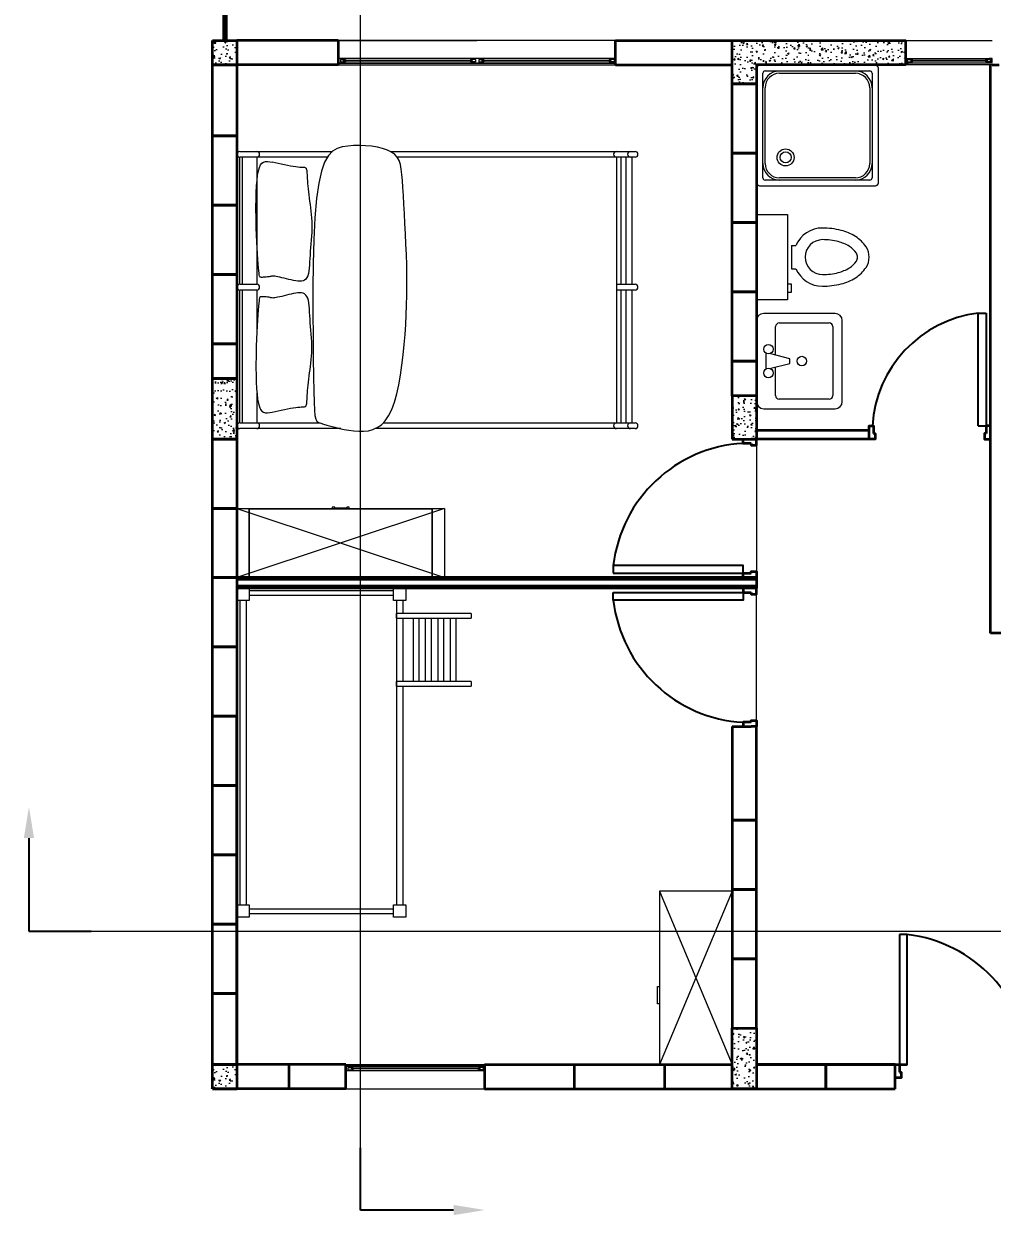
# Model space of a CAD drawing. Header units: inches. Extents: x -1721 to -596, y -6348 to -3031.
# Drawn here: x -669.65 to -664.06, y -3144.45 to -3137.57 of the extents above; entities that cross this region are included whole.
import ezdxf
from ezdxf import colors
from ezdxf.entities.mleader import LeaderData, LeaderLine
from ezdxf.math import Vec2, Vec3

# ---------------------------------------------------------------- set-up
doc = ezdxf.new("R2010")
doc.units = ezdxf.units.IN
doc.header["$MEASUREMENT"] = 0
for name, color, linetype, lineweight in [('A-DOOR-FULL', 4, 'Continuous', 25), ('A-FLOR-FTPT', 6, 'Continuous', 70), ('A-FLOR-PATT', 8, 'Continuous', 18), ('A-FURN', 8, 'Continuous', 18), ('A-GLAZ-FULL', 4, 'Continuous', 18), ('A-WALL-FULL', 7, 'Continuous', 35), ('linee di sezione', 3, 'Continuous', 13)]:
    doc.layers.add(name, color=color, linetype=linetype, lineweight=lineweight)
doc.styles.add('ARCH', font='txt')
doc.styles.get("Standard").update_dxf_attribs({"font": 'Arial.ttf'})
pattern_1 = [(50, (-644.14083, -3056.56859), (0.091092334, -0.00796954), [0.009525, -0.104775]), (355, (-644.14083, -3056.56859), (-0.01762141, 0.09552832), [0.00762, -0.08382]), (100.451, (-644.13324, -3056.56926), (0.07347125, 0.08755834), [0.008095, -0.089045]), (46.1842, (-644.14083, -3056.54319), (0.13553952, -0.02102116), [0.0142875, -0.1571625]), (96.6356, (-644.12954, -3056.54495), (0.11870212, 0.12371278), [0.0121425, -0.1335675]), (351.184, (-644.14083, -3056.5432), (0.1187023, 0.12371256), [0.01143, -0.12573]), (21, (-644.12813, -3056.54954), (0.07580744, -0.05113276), [0.009525, -0.104775]), (326, (-644.12813, -3056.54954), (0.03090101, 0.09209398), [0.00762, -0.08382]), (71.4514, (-644.12181, -3056.553805), (0.106708245, 0.04096143), [0.008095, -0.089045]), (37.5, (-644.14083, -3056.568594), (0.001544302, 0.04227752), [0, -0.082804, 0, -0.08509, 0, -0.0841375]), (7.5, (-644.14083, -3056.568594), (0.033409831, 0.050090287), [0, -0.048514, 0, -0.080899, 0, -0.0320675]), (327.5, (-644.16915, -3056.568594), (0.067795298, -0.002864372), [0, -0.03175, 0, -0.09906, 0, -0.131445]), (317.5, (-644.18185, -3056.568594), (0.07406459, 0.012713246), [0, -0.041275, 0, -0.065786, 0, -0.093345])]

# ---------------------------------------------------------------- blocks, each defined once
blk = doc.blocks.new('15PTOI09')
for p, q in [((0, 11), (8, 11)), ((0, -11), (0, 11)), ((8, 11), (8, -11)), ((9, 3), (10.126136, 3)), ((9, 3), (9, -3)), ((9, -3), (10.126136, -3)), ((9, -7), (8, -7)), ((8, -9), (9, -9)), ((9, -9), (9, -7)), ((8, -11), (0, -11))]:
    blk.add_line(p, q)
for points in [[(17, -7.5, 0.063415), (21.795427, -6.889337, 0.076468), (25.485281, -5.303301, 0.107136), (28.197945, -2.662065, 0.147373), (29, 0, 0.147373), (28.197945, 2.662065, 0.107136), (25.485281, 5.303301, 0.076468), (21.795427, 6.889337, 0.063415), (17, 7.5, 0.063415)], [(17, -4.5, 0.063415), (21.043563, -3.985082, 0.076468), (23.895285, -2.759306, 0.107136), (25.697274, -1.004766, 0.147373), (26, 0, 0.147373), (25.697274, 1.004766, 0.107136), (23.895285, 2.759306, 0.076468), (21.043563, 3.985082, 0.063415), (17, 4.5, 0.063415)]]:
    blk.add_lwpolyline(points, format="xyb")
for radius, start, end in [(7.5, 90, 156.421822), (4.5, 90, 270), (7.5, 203.578178, 270)]:
    blk.add_arc((17, 0), radius, start, end)
at = {"style": 'ARCH'}
for tag, p, flags in [('ITEM', (0, -21), 3), ('ROOM_NUMBER', (0, -30), 1)]:
    blk.add_attdef(tag, p, '', height=6, dxfattribs=dict(at, flags=flags))
blk = doc.blocks.new('15PLAV06')
for p, q in [((0, 8.5), (0, -8.5)), ((16.5, 10), (1.5, 10)), ((4.75, 8), (15.25, 8)), ((18, -8.5), (18, 8.5)), ((4, 1.25), (4, 7.25)), ((16, 7.25), (16, -7.25)), ((2, -1.5), (2, 1.5)), ((7, 0.5), (3, 1.5)), ((7, -0.5), (7, 0.5)), ((3, -1.5), (7, -0.5)), ((4, -7.25), (4, -1.25)), ((1.5, -10), (16.5, -10)), ((15.25, -8), (4.75, -8))]:
    blk.add_line(p, q)
for centre in [(2.5, 2.5), (9.5, 0), (2.5, -2.5)]:
    blk.add_circle(centre, 1)
for centre, radius, start, end in [((1.5, 8.5), 1.5, 90, 180), ((4.75, 7.25), 0.75, 90, 180), ((15.25, 7.25), 0.75, 0, 90), ((16.5, 8.5), 1.5, 0, 90), ((4.75, -7.25), 0.75, 180, 270), ((15.25, -7.25), 0.75, 270, 0), ((1.5, -8.5), 1.5, 180, 270), ((16.5, -8.5), 1.5, 270, 0)]:
    blk.add_arc(centre, radius, start, end)
at = {"style": 'ARCH'}
for tag, p, flags in [('ITEM', (0, -20), 3), ('ROOM_NUMBER', (0, -29), 1)]:
    blk.add_attdef(tag, p, '', height=6, dxfattribs=dict(at, flags=flags))
blk = doc.blocks.new('A$C5FE72602')
for p, q in [((-114.15, 193.57), (-37.47, 193.57)), ((-34.15, 193.57), (39.21, 193.57)), ((-114.15, 191.88), (-37.47, 191.88)), ((-34.15, 191.88), (39.21, 191.88)), ((-96.94, 183.64), (-114.15, 183.62)), ((-37.46, 183.69), (-61.61, 183.67)), ((39.21, 183.76), (-34.15, 183.69)), ((-114.15, 106.34), (-114.15, -23.86)), ((39.21, -23.86), (-114.15, -23.86)), ((-114.15, -26.61), (-37.47, -26.61)), ((-34.15, -26.61), (39.21, -26.61)), ((-114.15, -29.58), (-37.59, -29.58)), ((-114.15, -32.97), (-37.47, -32.97)), ((-34.27, -29.58), (39.09, -29.58)), ((-34.15, -32.97), (39.21, -32.97))]:
    blk.add_line(p, q)
for points in [[(-117.47, 135.27), (-117.47, 193.57)], [(-114.15, 193.57), (-114.15, 147.22)], [(-37.47, 183.76), (-37.47, 193.57)], [(-34.15, 193.57), (-34.15, 183.76)], [(39.21, 142.92), (39.21, 193.57)], [(42.53, 193.57), (42.53, 140.1)], [(-82.44, 184.21), (-86.56, 184.16), (-90.51, 184.05), (-94.2, 183.86), (-97.57, 183.59), (-100.52, 183.22), (-102.99, 182.76), (-104.92, 182.2), (-106.35, 181.52), (-107.33, 180.73), (-107.95, 179.81), (-108.25, 178.76), (-108.3, 177.58), (-108.17, 176.25), (-107.91, 174.77)], [(-107.91, 174.77), (-107.59, 173.15), (-107.23, 171.41), (-106.84, 169.61), (-106.45, 167.78), (-106.08, 165.99), (-105.73, 164.26), (-105.44, 162.65), (-105.21, 161.2), (-105.06, 159.95), (-104.98, 158.89), (-104.94, 158.01), (-104.92, 157.27), (-104.89, 156.68), (-104.84, 156.2), (-104.75, 155.82), (-104.59, 155.52), (-104.35, 155.29), (-104, 155.12), (-103.56, 154.99), (-103, 154.89), (-102.33, 154.82), (-101.53, 154.76), (-100.6, 154.71), (-99.53, 154.65), (-98.32, 154.57), (-96.98, 154.48), (-95.52, 154.36), (-93.97, 154.23), (-92.33, 154.08), (-90.62, 153.9), (-88.86, 153.71), (-87.06, 153.49), (-85.23, 153.24), (-83.38, 152.99), (-81.5, 152.74), (-79.58, 152.5), (-77.63, 152.28), (-75.64, 152.11), (-73.61, 151.98), (-71.54, 151.92), (-69.42, 151.93), (-67.26, 152), (-65.08, 152.13), (-62.89, 152.28), (-60.7, 152.46), (-58.52, 152.64), (-56.36, 152.82), (-54.25, 152.97), (-52.18, 153.1), (-50.19, 153.21), (-48.29, 153.33), (-46.52, 153.47), (-44.89, 153.67), (-43.44, 153.94), (-42.18, 154.3), (-41.14, 154.77), (-40.33, 155.37), (-39.74, 156.09), (-39.35, 156.94), (-39.13, 157.88), (-39.06, 158.93), (-39.11, 160.06), (-39.26, 161.27), (-39.49, 162.55), (-39.77, 163.89), (-40.09, 165.26), (-40.43, 166.64), (-40.77, 167.98), (-41.1, 169.27), (-41.4, 170.48), (-41.66, 171.56), (-41.86, 172.51), (-41.99, 173.29), (-42.05, 173.93), (-42.06, 174.45), (-42.02, 174.9), (-41.95, 175.3), (-41.87, 175.69), (-41.77, 176.08), (-41.67, 176.53), (-41.58, 177.04), (-41.5, 177.61), (-41.44, 178.22), (-41.39, 178.84), (-41.35, 179.45), (-41.32, 180.03), (-41.3, 180.57), (-41.29, 181.03), (-41.31, 181.4), (-41.4, 181.7), (-41.62, 181.93), (-42.03, 182.12), (-42.69, 182.27), (-43.66, 182.41), (-45, 182.55), (-46.78, 182.7), (-49.03, 182.88), (-51.71, 183.07), (-54.78, 183.28), (-58.18, 183.48), (-61.85, 183.68), (-65.74, 183.86), (-69.81, 184.01), (-73.99, 184.13), (-82.44, 184.21)], [(36.48, 174.77), (36.16, 173.15), (35.8, 171.41), (35.41, 169.61), (35.02, 167.78), (34.65, 165.99), (34.3, 164.26), (34.01, 162.65), (33.78, 161.2), (33.63, 159.95), (33.55, 158.89), (33.51, 158.01), (33.48, 157.27), (33.46, 156.68), (33.41, 156.2), (33.32, 155.82), (33.16, 155.52), (32.91, 155.29), (32.57, 155.12), (32.12, 154.99), (31.57, 154.89), (30.89, 154.82), (30.09, 154.76), (29.16, 154.71), (28.1, 154.65), (26.89, 154.57), (25.54, 154.48), (24.09, 154.36), (22.53, 154.23), (20.89, 154.08), (19.19, 153.9), (17.42, 153.71), (15.62, 153.49), (13.8, 153.24), (11.95, 152.99), (10.06, 152.74), (8.15, 152.5), (6.2, 152.28), (4.21, 152.11), (2.18, 151.98), (0.11, 151.92), (-2.01, 151.93), (-4.17, 152), (-6.35, 152.13), (-8.54, 152.28), (-10.74, 152.46), (-12.92, 152.64), (-15.07, 152.82), (-17.19, 152.97), (-19.25, 153.1), (-21.25, 153.21), (-23.14, 153.33), (-24.91, 153.47), (-26.54, 153.67), (-27.99, 153.94), (-29.25, 154.3), (-30.3, 154.77), (-31.1, 155.37), (-31.69, 156.09), (-32.08, 156.94), (-32.3, 157.88), (-32.38, 158.93), (-32.32, 160.06), (-32.17, 161.27), (-31.94, 162.55), (-31.66, 163.89), (-31.34, 165.26), (-31.01, 166.64), (-30.66, 167.98), (-30.33, 169.27), (-30.03, 170.48), (-29.77, 171.56), (-29.57, 172.51), (-29.44, 173.29), (-29.38, 173.93), (-29.37, 174.45), (-29.41, 174.9), (-29.48, 175.3), (-29.57, 175.69), (-29.67, 176.08), (-29.76, 176.53), (-29.85, 177.04), (-29.93, 177.61), (-29.99, 178.22), (-30.05, 178.84), (-30.09, 179.45), (-30.12, 180.03), (-30.13, 180.57), (-30.14, 181.03), (-30.12, 181.4), (-30.04, 181.7), (-29.82, 181.93), (-29.41, 182.12), (-28.75, 182.27), (-27.77, 182.41), (-26.43, 182.55), (-24.65, 182.7), (-22.41, 182.88), (-19.72, 183.07), (-16.65, 183.28), (-13.26, 183.48), (-9.58, 183.68), (-5.69, 183.86), (-1.62, 184.01), (2.55, 184.13), (11, 184.21)], [(10.82, 184.21), (14.95, 184.16), (18.89, 184.05), (22.59, 183.86), (25.95, 183.59), (28.91, 183.22), (31.38, 182.76), (33.31, 182.2), (34.73, 181.52), (35.72, 180.73), (36.33, 179.81), (36.64, 178.76), (36.69, 177.58), (36.56, 176.25), (36.3, 174.77)], [(-117.47, -34.66), (-117.47, 115.5)], [(-114.15, 110.72), (-114.15, -34.66)], [(42.53, 106.69), (42.53, -34.66)], [(39.21, -34.66), (39.21, 102.7)], [(-37.47, -34.66), (-37.47, -23.86)], [(-34.15, -23.86), (-34.15, -34.66)]]:
    blk.add_lwpolyline(points)
blk.add_lwpolyline([(-118.72, 127.66), (-118.94, 124.83), (-118.94, 122.04), (-118.65, 119.31), (-117.98, 116.67), (-116.87, 114.16), (-115.24, 111.79), (-113, 109.59), (-110.09, 107.6), (-106.46, 105.84), (-102.18, 104.29), (-97.36, 102.94), (-92.11, 101.77), (-86.54, 100.77), (-80.76, 99.92), (-74.87, 99.2), (-68.98, 98.61), (-63.17, 98.12), (-57.44, 97.72), (-51.76, 97.43), (-46.1, 97.22), (-40.42, 97.1), (-34.7, 97.06), (-28.91, 97.09), (-23.02, 97.2), (-17.01, 97.37), (-10.95, 97.6), (-4.93, 97.87), (0.96, 98.17), (6.66, 98.48), (12.06, 98.8), (17.09, 99.1), (21.66, 99.38), (25.7, 99.63), (29.24, 99.91), (32.32, 100.29), (34.98, 100.83), (37.25, 101.6), (39.18, 102.67), (40.81, 104.11), (42.18, 105.97), (43.32, 108.31), (44.25, 111.06), (44.97, 114.13), (45.49, 117.43), (45.81, 120.88), (45.93, 124.39), (45.87, 127.86), (45.63, 131.21), (45.16, 134.36), (44.27, 137.28), (42.68, 139.97), (40.14, 142.39), (36.39, 144.55), (31.17, 146.41), (24.23, 147.97), (15.3, 149.21), (4.27, 150.12), (-8.42, 150.74), (-22.21, 151.12), (-36.51, 151.29), (-50.75, 151.32), (-64.36, 151.25), (-76.76, 151.11), (-87.38, 150.96), (-95.78, 150.83), (-102.13, 150.69), (-106.74, 150.48), (-109.9, 150.16), (-111.94, 149.68), (-113.15, 148.98), (-113.84, 148.02), (-114.32, 146.76), (-114.85, 145.14), (-115.44, 143.22), (-116.06, 141.03), (-116.7, 138.61), (-117.31, 136.02), (-117.87, 133.3), (-118.35, 130.5)], close=True)
for centre, start, end in [((-115.81, 193.57), 0, 180), ((-35.81, 193.57), 0, 180), ((40.87, 193.57), 0, 180), ((-115.81, 183.76), 180, 0), ((-35.81, 183.76), 180, 0), ((40.87, 183.76), 180, 0), ((-115.81, -23.86), 0, 180), ((40.87, -23.86), 0, 180), ((-115.81, -31.94), 0, 180), ((40.87, -31.94), 0, 180), ((-115.81, -34.66), 180, 0), ((-35.81, -34.66), 180, 0), ((40.87, -34.66), 180, 0)]:
    blk.add_arc(centre, 1.66, start, end)

msp = doc.modelspace()

# ---------------------------------------------------------------- hatches: boundary and pattern name
at = {"layer": 'A-FLOR-PATT'}
h = msp.add_hatch(dxfattribs=at)
h.set_pattern_fill('AR-CONC', color=256, scale=0.0005, style=0)
h.set_pattern_definition([(50, (-635.95083, -3050.66859), (0.091092334, -0.00796954), [0.009525, -0.104775]), (355, (-635.95083, -3050.66859), (-0.01762141, 0.09552832), [0.00762, -0.08382]), (100.451, (-635.94324, -3050.66926), (0.07347125, 0.08755834), [0.008095, -0.089045]), (46.1842, (-635.95083, -3050.64319), (0.13553952, -0.02102116), [0.0142875, -0.1571625]), (96.6356, (-635.93954, -3050.64495), (0.11870212, 0.12371278), [0.0121425, -0.1335675]), (351.184, (-635.95083, -3050.6432), (0.1187023, 0.12371256), [0.01143, -0.12573]), (21, (-635.93813, -3050.64954), (0.07580744, -0.05113276), [0.009525, -0.104775]), (326, (-635.93813, -3050.64954), (0.03090101, 0.09209398), [0.00762, -0.08382]), (71.4514, (-635.93181, -3050.653805), (0.106708245, 0.04096143), [0.008095, -0.089045]), (37.5, (-635.95083, -3050.668594), (0.001544302, 0.04227752), [0, -0.082804, 0, -0.08509, 0, -0.0841375]), (7.5, (-635.95083, -3050.668594), (0.033409831, 0.050090287), [0, -0.048514, 0, -0.080899, 0, -0.0320675]), (327.5, (-635.97915, -3050.668594), (0.067795298, -0.002864372), [0, -0.03175, 0, -0.09906, 0, -0.131445]), (317.5, (-635.99185, -3050.668594), (0.07406459, 0.012713246), [0, -0.041275, 0, -0.065786, 0, -0.093345])])
h.paths.add_polyline_path([(-668.5554, -3137.6695), (-668.5554, -3137.8095), (-668.4154, -3137.8095), (-668.4154, -3137.6695)])
h = msp.add_hatch(dxfattribs=at)
h.set_pattern_fill('AR-CONC', color=256, scale=0.0005, style=0)
h.set_pattern_definition(pattern_1)
h.paths.add_polyline_path([(-664.5554, -3137.8095), (-664.5554, -3137.6695), (-665.5554, -3137.6695), (-665.5554, -3137.8095), (-665.5554, -3137.9195), (-665.4154, -3137.9195), (-665.4154, -3137.8095)])
for points in [[(-667.8136, -3137.7732), (-667.8136, -3137.7757), (-667.8278, -3137.7757), (-667.8278, -3137.797), (-667.8136, -3137.797), (-667.8136, -3137.7995), (-667.8303, -3137.7995), (-667.8303, -3137.7732)], [(-666.2469, -3137.7732), (-666.2469, -3137.7757), (-666.2328, -3137.7757), (-666.2328, -3137.797), (-666.2469, -3137.797), (-666.2469, -3137.7995), (-666.2303, -3137.7995), (-666.2303, -3137.7732)], [(-664.5529, -3137.797), (-664.5387, -3137.797), (-664.5387, -3137.7995), (-664.5554, -3137.7995), (-664.5554, -3137.7732), (-664.5529, -3137.7732)], [(-664.0579, -3137.797), (-664.0721, -3137.797), (-664.0721, -3137.7995), (-664.0554, -3137.7995), (-664.0554, -3137.7732), (-664.0579, -3137.7732)], [(-667.7687, -3143.6157), (-667.7687, -3143.6132), (-667.7829, -3143.6132), (-667.7829, -3143.592), (-667.7687, -3143.592), (-667.7687, -3143.5895), (-667.7854, -3143.5895), (-667.7854, -3143.6157)], [(-667.0021, -3143.6157), (-667.0021, -3143.6132), (-666.9879, -3143.6132), (-666.9879, -3143.592), (-667.0021, -3143.592), (-667.0021, -3143.5895), (-666.9854, -3143.5895), (-666.9854, -3143.6157)]]:
    msp.add_hatch(color=256, dxfattribs=at).paths.add_polyline_path(points)
h = msp.add_hatch(dxfattribs=at)
h.set_pattern_fill('AR-CONC', color=256, scale=0.0005, style=0)
h.set_pattern_definition([(50, (-635.15083, -3056.56859), (0.091092334, -0.00796954), [0.009525, -0.104775]), (355, (-635.15083, -3056.56859), (-0.01762141, 0.09552832), [0.00762, -0.08382]), (100.451, (-635.14324, -3056.56926), (0.07347125, 0.08755834), [0.008095, -0.089045]), (46.1842, (-635.15083, -3056.54319), (0.13553952, -0.02102116), [0.0142875, -0.1571625]), (96.6356, (-635.13954, -3056.54495), (0.11870212, 0.12371278), [0.0121425, -0.1335675]), (351.184, (-635.15083, -3056.5432), (0.1187023, 0.12371256), [0.01143, -0.12573]), (21, (-635.13813, -3056.54954), (0.07580744, -0.05113276), [0.009525, -0.104775]), (326, (-635.13813, -3056.54954), (0.03090101, 0.09209398), [0.00762, -0.08382]), (71.4514, (-635.13181, -3056.553805), (0.106708245, 0.04096143), [0.008095, -0.089045]), (37.5, (-635.15083, -3056.568594), (0.001544302, 0.04227752), [0, -0.082804, 0, -0.08509, 0, -0.0841375]), (7.5, (-635.15083, -3056.568594), (0.033409831, 0.050090287), [0, -0.048514, 0, -0.080899, 0, -0.0320675]), (327.5, (-635.17915, -3056.568594), (0.067795298, -0.002864372), [0, -0.03175, 0, -0.09906, 0, -0.131445]), (317.5, (-635.19185, -3056.568594), (0.07406459, 0.012713246), [0, -0.041275, 0, -0.065786, 0, -0.093345])])
h.paths.add_polyline_path([(-668.4154, -3139.6195), (-668.5554, -3139.6195), (-668.5554, -3139.9695), (-668.4154, -3139.9695)])
h = msp.add_hatch(dxfattribs=at)
h.set_pattern_fill('AR-CONC', color=256, scale=0.0005, style=0)
h.set_pattern_definition([(130, (-692.81999, -3056.56859), (-0.091092334, -0.00796954), [0.009525, -0.104775]), (185, (-692.81999, -3056.56859), (0.01762141, 0.09552832), [0.00762, -0.08382]), (79.549, (-692.82758, -3056.56926), (-0.07347125, 0.08755834), [0.008095, -0.089045]), (133.8158, (-692.81999, -3056.54319), (-0.13553952, -0.02102116), [0.0142875, -0.1571625]), (83.3644, (-692.83128, -3056.54495), (-0.11870212, 0.12371278), [0.0121425, -0.1335675]), (188.816, (-692.81999, -3056.5432), (-0.1187023, 0.12371256), [0.01143, -0.12573]), (159, (-692.83269, -3056.54954), (-0.07580744, -0.05113276), [0.009525, -0.104775]), (214, (-692.83269, -3056.54954), (-0.03090101, 0.09209398), [0.00762, -0.08382]), (108.5486, (-692.83901, -3056.553805), (-0.106708245, 0.04096143), [0.008095, -0.089045]), (142.5, (-692.81999, -3056.568594), (-0.001544302, 0.04227752), [0, -0.082804, 0, -0.08509, 0, -0.0841375]), (172.5, (-692.81999, -3056.568594), (-0.033409831, 0.050090287), [0, -0.048514, 0, -0.080899, 0, -0.0320675]), (212.5, (-692.79167, -3056.568594), (-0.067795298, -0.002864372), [0, -0.03175, 0, -0.09906, 0, -0.131445]), (222.5, (-692.77897, -3056.568594), (-0.07406459, 0.012713246), [0, -0.041275, 0, -0.065786, 0, -0.093345])])
h.paths.add_polyline_path([(-665.4154, -3139.9695), (-665.5554, -3139.9695), (-665.5554, -3139.7195), (-665.4154, -3139.7195)])
h = msp.add_hatch(dxfattribs=at)
h.set_pattern_fill('AR-CONC', color=256, scale=0.0005, style=0)
h.set_pattern_definition(pattern_1)
h.paths.add_polyline_path([(-665.4154, -3143.3695), (-665.5554, -3143.3695), (-665.5554, -3143.7195), (-665.4154, -3143.7195)])
h = msp.add_hatch(dxfattribs=at)
h.set_pattern_fill('AR-CONC', color=256, scale=0.0005, style=0)
h.set_pattern_definition([(50, (-635.95083, -3056.56859), (0.091092334, -0.00796954), [0.009525, -0.104775]), (355, (-635.95083, -3056.56859), (-0.01762141, 0.09552832), [0.00762, -0.08382]), (100.451, (-635.94324, -3056.56926), (0.07347125, 0.08755834), [0.008095, -0.089045]), (46.1842, (-635.95083, -3056.54319), (0.13553952, -0.02102116), [0.0142875, -0.1571625]), (96.6356, (-635.93954, -3056.54495), (0.11870212, 0.12371278), [0.0121425, -0.1335675]), (351.184, (-635.95083, -3056.5432), (0.1187023, 0.12371256), [0.01143, -0.12573]), (21, (-635.93813, -3056.54954), (0.07580744, -0.05113276), [0.009525, -0.104775]), (326, (-635.93813, -3056.54954), (0.03090101, 0.09209398), [0.00762, -0.08382]), (71.4514, (-635.93181, -3056.553805), (0.106708245, 0.04096143), [0.008095, -0.089045]), (37.5, (-635.95083, -3056.568594), (0.001544302, 0.04227752), [0, -0.082804, 0, -0.08509, 0, -0.0841375]), (7.5, (-635.95083, -3056.568594), (0.033409831, 0.050090287), [0, -0.048514, 0, -0.080899, 0, -0.0320675]), (327.5, (-635.97915, -3056.568594), (0.067795298, -0.002864372), [0, -0.03175, 0, -0.09906, 0, -0.131445]), (317.5, (-635.99185, -3056.568594), (0.07406459, 0.012713246), [0, -0.041275, 0, -0.065786, 0, -0.093345])])
h.paths.add_polyline_path([(-668.5554, -3143.5795), (-668.5554, -3143.7195), (-668.4154, -3143.7195), (-668.4154, -3143.5795)])

# ---------------------------------------------------------------- linework, layer by layer
at = {"layer": 'A-DOOR-FULL'}
for p, q in [((-664.1354, -3139.8925), (-664.1354, -3139.2425)), ((-664.1354, -3139.2425), (-664.0904, -3139.2425)), ((-664.0904, -3139.2425), (-664.0904, -3139.8925)), ((-664.1354, -3139.8925), (-664.0904, -3139.8925))]:
    msp.add_line(p, q, dxfattribs=at)
for points in [[(-666.2425, -3140.7445), (-665.4925, -3140.7445), (-665.4925, -3140.6995), (-666.2425, -3140.6995)], [(-666.2425, -3140.8545), (-665.4925, -3140.8545), (-665.4925, -3140.8995), (-666.2425, -3140.8995)], [(-664.5904, -3142.8295), (-664.5904, -3143.5795), (-664.5454, -3143.5795), (-664.5454, -3142.8295)]]:
    msp.add_lwpolyline(points, close=True, dxfattribs=at)
for centre, radius, start, end in [((-664.0514, -3139.9337), 0.6963, 96.93278, 176.61016), ((-665.4494, -3140.7918), 0.7984, 93.09333, 173.36373), ((-665.4494, -3140.8072), 0.7984, 186.63627, 266.90667), ((-664.6377, -3143.6226), 0.7984, 3.09333, 83.36373)]:
    msp.add_arc(centre, radius, start, end, dxfattribs=at)
at = {"layer": 'A-FLOR-FTPT'}
msp.add_line((-668.4854, -3134.7195), (-668.4854, -3137.6695), dxfattribs=at)
at = {"layer": 'A-FURN'}
for p, q in [((-667.8303, -3137.6695), (-667.0303, -3137.6695)), ((-667.8303, -3137.8095), (-667.0303, -3137.8095)), ((-667.0303, -3137.8095), (-666.2303, -3137.8095)), ((-664.0554, -3137.8095), (-664.5554, -3137.8095)), ((-665.379, -3138.462), (-665.379, -3137.8582)), ((-665.3659, -3137.8451), (-664.7621, -3137.8451)), ((-665.2827, -3137.8582), (-664.8452, -3137.8582)), ((-664.749, -3137.8582), (-664.749, -3138.462)), ((-665.3659, -3138.3789), (-665.3659, -3137.9414)), ((-664.7621, -3137.9414), (-664.7621, -3138.3789)), ((-664.7621, -3138.4751), (-665.3659, -3138.4751)), ((-664.8452, -3138.462), (-665.2827, -3138.462)), ((-664.0904, -3139.8925), (-664.1354, -3139.8925)), ((-667.8508, -3140.3657), (-667.8414, -3140.3657)), ((-667.7867, -3140.3657), (-667.781, -3140.3657)), ((-668.3988, -3140.9011), (-668.3988, -3142.6579)), ((-668.3625, -3140.9011), (-668.3625, -3142.6579)), ((-667.5106, -3140.8463), (-668.3439, -3140.8463)), ((-667.5106, -3140.873), (-668.3439, -3140.873)), ((-667.494, -3140.9011), (-667.494, -3142.6579)), ((-667.4578, -3140.9011), (-667.4578, -3140.9757)), ((-667.494, -3141.0034), (-667.494, -3140.9757)), ((-667.0626, -3140.9757), (-667.494, -3140.9757)), ((-667.494, -3141.0034), (-667.0626, -3141.0034)), ((-667.4578, -3141.0034), (-667.4578, -3141.3688)), ((-667.3974, -3141.0034), (-667.3974, -3141.3688)), ((-667.3646, -3141.0034), (-667.3646, -3141.3688)), ((-667.3274, -3141.0034), (-667.3274, -3141.3688)), ((-667.2946, -3141.0034), (-667.2946, -3141.3688)), ((-667.2555, -3141.0034), (-667.2555, -3141.3688)), ((-667.2227, -3141.0034), (-667.2227, -3141.3688)), ((-667.1836, -3141.0034), (-667.1836, -3141.3688)), ((-667.1508, -3141.0034), (-667.1508, -3141.3688)), ((-667.0626, -3140.9757), (-667.0626, -3141.0034)), ((-667.494, -3141.3965), (-667.494, -3141.3688)), ((-667.0626, -3141.3688), (-667.494, -3141.3688)), ((-667.0626, -3141.3688), (-667.0626, -3141.3965)), ((-667.494, -3141.3965), (-667.0626, -3141.3965)), ((-667.4578, -3141.3965), (-667.4578, -3142.6579)), ((-667.5106, -3142.6834), (-668.3439, -3142.6834)), ((-667.5106, -3142.7101), (-668.3439, -3142.7101)), ((-667.7854, -3143.5795), (-666.9854, -3143.5795)), ((-667.7854, -3143.7195), (-666.9854, -3143.7195))]:
    msp.add_line(p, q, dxfattribs=at)
at = {"layer": 'A-FURN', "ltscale": 1.5}
for p, q in [((-664.5554, -3137.6695), (-664.0554, -3137.6695)), ((-665.4154, -3139.9695), (-665.4154, -3140.7695)), ((-665.4154, -3141.6295), (-665.4154, -3140.8295))]:
    msp.add_line(p, q, dxfattribs=at)
at = {"layer": 'A-FURN', "ltscale": 0.8}
for p, q in [((-667.8303, -3137.8095), (-666.2303, -3137.8095)), ((-668.5654, -3143.7195), (-668.5655, -3143.7195)), ((-667.7854, -3143.7195), (-666.9854, -3143.7195))]:
    msp.add_line(p, q, dxfattribs=at)
at = {"layer": 'A-FURN', "lineweight": 13}
for p, q in [((-668.4154, -3140.3695), (-667.2164, -3140.7695)), ((-667.2164, -3140.3695), (-668.4154, -3140.7695)), ((-665.9751, -3142.5795), (-665.5554, -3143.5795)), ((-665.5554, -3142.5795), (-665.9751, -3143.5795))]:
    msp.add_line(p, q, dxfattribs=at)
at = {"layer": 'A-FURN', "ltscale": 0.8}
for points in [[(-668.5554, -3137.6695), (-668.4854, -3137.6695)], [(-666.2303, -3137.6695), (-667.8303, -3137.6695)]]:
    msp.add_lwpolyline(points, dxfattribs=at)
at = {"layer": 'A-FURN'}
msp.add_lwpolyline([(-665.414, -3137.8276, -0.414214), (-665.3965, -3137.8101), (-664.7315, -3137.8101, -0.414214), (-664.714, -3137.8276), (-664.714, -3138.4926, -0.414214), (-664.7315, -3138.5101), (-665.3965, -3138.5101, -0.414214), (-665.414, -3138.4926)], format="xyb", close=True, dxfattribs=at)
msp.add_lwpolyline([(-665.414, -3137.8276, -0.414214), (-665.3965, -3137.8101), (-664.7315, -3137.8101, -0.414214), (-664.714, -3137.8276), (-664.714, -3138.4926, -0.414214), (-664.7315, -3138.5101), (-665.3965, -3138.5101, -0.414214), (-665.414, -3138.4926)], format="xyb", close=True, dxfattribs=at)
for points in [[(-667.2872, -3140.3695), (-667.2872, -3140.7695), (-667.2872, -3140.3745), (-668.3445, -3140.3745), (-668.3445, -3140.7695), (-668.3445, -3140.3695), (-667.2872, -3140.3695), (-667.2164, -3140.3695), (-667.2164, -3140.7695), (-668.4154, -3140.7695), (-668.4154, -3140.3695), (-668.3445, -3140.3695)], [(-667.8506, -3140.3695), (-667.8506, -3140.3632), (-667.8656, -3140.3632), (-667.8656, -3140.3695)], [(-667.781, -3140.3682), (-667.7867, -3140.3682), (-667.813, -3140.3682), (-667.8414, -3140.3682), (-667.8508, -3140.3682)], [(-667.8414, -3140.3682), (-667.8414, -3140.3657), (-667.813, -3140.3657), (-667.7867, -3140.3657), (-667.7867, -3140.3682)], [(-667.7661, -3140.3695), (-667.7661, -3140.3632), (-667.7811, -3140.3632), (-667.7811, -3140.3695)], [(-665.5554, -3142.7795), (-665.5554, -3143.5795), (-665.5554, -3142.5795), (-665.9751, -3142.5795), (-665.9751, -3142.7795), (-665.9751, -3143.5795), (-665.5554, -3143.5795)]]:
    msp.add_lwpolyline(points, dxfattribs=at)
for points in [[(-668.3439, -3140.8295), (-668.3439, -3140.9011), (-668.4154, -3140.9011), (-668.4154, -3140.8295)], [(-667.4391, -3140.8295), (-667.4391, -3140.9011), (-667.5106, -3140.9011), (-667.5106, -3140.8295)], [(-668.3439, -3142.6579), (-668.3439, -3142.7295), (-668.4154, -3142.7295), (-668.4154, -3142.6579)], [(-667.4391, -3142.6579), (-667.4391, -3142.7295), (-667.5106, -3142.7295), (-667.5106, -3142.6579)], [(-665.9751, -3143.1295), (-665.9751, -3143.2295), (-665.9869, -3143.2295), (-665.9869, -3143.1295)]]:
    msp.add_lwpolyline(points, close=True, dxfattribs=at)
for radius in [0.049, 0.032]:
    msp.add_circle((-665.2477, -3138.3439), radius, dxfattribs=at)
for centre, radius, start, end in [((-665.2827, -3137.9414), 0.0962, 90, 180), ((-665.3659, -3137.8582), 0.0131, 90, 180), ((-665.2827, -3137.9414), 0.0831, 90, 180), ((-664.8452, -3137.9414), 0.0962, 0, 90), ((-664.8452, -3137.9414), 0.0831, 0, 90), ((-664.7621, -3137.8582), 0.0131, 0, 90), ((-665.2827, -3138.3789), 0.0962, 180, 270), ((-665.2827, -3138.3789), 0.0831, 180, 270), ((-664.8452, -3138.3789), 0.0962, 270, 0), ((-664.8452, -3138.3789), 0.0831, 270, 0), ((-665.3659, -3138.462), 0.0131, 180, 270), ((-664.7621, -3138.462), 0.0131, 270, 0)]:
    msp.add_arc(centre, radius, start, end, dxfattribs=at)
at = {"layer": 'A-GLAZ-FULL'}
for p, q in [((-667.0303, -3137.7732), (-667.8303, -3137.7732)), ((-667.8303, -3137.7995), (-667.0469, -3137.7995)), ((-667.0303, -3137.7995), (-667.8303, -3137.7995)), ((-667.818, -3137.7797), (-667.818, -3137.793)), ((-667.818, -3137.7797), (-667.7889, -3137.7797)), ((-667.818, -3137.793), (-667.7889, -3137.793)), ((-667.0561, -3137.7839), (-667.7989, -3137.7839)), ((-667.7989, -3137.7889), (-667.7989, -3137.7839)), ((-667.0561, -3137.7889), (-667.7989, -3137.7889)), ((-667.7889, -3137.7797), (-667.7889, -3137.7839)), ((-667.7889, -3137.7889), (-667.7889, -3137.793)), ((-667.0369, -3137.7797), (-667.0661, -3137.7797)), ((-667.0661, -3137.7797), (-667.0661, -3137.7839)), ((-667.0661, -3137.7889), (-667.0661, -3137.793)), ((-667.0369, -3137.793), (-667.0661, -3137.793)), ((-667.0561, -3137.7839), (-667.0561, -3137.7889)), ((-667.0469, -3137.7995), (-667.0303, -3137.7995)), ((-667.0369, -3137.7797), (-667.0369, -3137.793)), ((-666.2303, -3137.7732), (-667.0303, -3137.7732)), ((-667.0303, -3137.7995), (-666.2469, -3137.7995)), ((-666.2303, -3137.7995), (-667.0303, -3137.7995)), ((-667.018, -3137.7797), (-667.018, -3137.793)), ((-667.018, -3137.7797), (-666.9889, -3137.7797)), ((-667.018, -3137.793), (-666.9889, -3137.793)), ((-666.2561, -3137.7839), (-666.9989, -3137.7839)), ((-666.9989, -3137.7889), (-666.9989, -3137.7839)), ((-666.2561, -3137.7889), (-666.9989, -3137.7889)), ((-666.9889, -3137.7797), (-666.9889, -3137.7839)), ((-666.9889, -3137.7889), (-666.9889, -3137.793)), ((-666.2369, -3137.7797), (-666.2661, -3137.7797)), ((-666.2661, -3137.7797), (-666.2661, -3137.7839)), ((-666.2661, -3137.7889), (-666.2661, -3137.793)), ((-666.2369, -3137.793), (-666.2661, -3137.793)), ((-666.2561, -3137.7839), (-666.2561, -3137.7889)), ((-666.2469, -3137.7732), (-666.2469, -3137.7757)), ((-666.2469, -3137.7757), (-666.2328, -3137.7757)), ((-666.2469, -3137.797), (-666.2469, -3137.7995)), ((-666.2469, -3137.7995), (-666.2303, -3137.7995)), ((-666.2369, -3137.7797), (-666.2369, -3137.793)), ((-666.2328, -3137.7757), (-666.2328, -3137.797)), ((-664.5554, -3137.7732), (-664.5387, -3137.7732)), ((-664.5554, -3137.7995), (-664.5387, -3137.7995)), ((-664.5529, -3137.7732), (-664.5529, -3137.797)), ((-664.5387, -3137.797), (-664.5529, -3137.797)), ((-664.5449, -3137.7797), (-664.5158, -3137.7797)), ((-664.5449, -3137.793), (-664.5449, -3137.7797)), ((-664.5449, -3137.793), (-664.5158, -3137.793)), ((-664.5387, -3137.7732), (-664.0721, -3137.7732)), ((-664.5387, -3137.797), (-664.5387, -3137.7995)), ((-664.0721, -3137.7995), (-664.5387, -3137.7995)), ((-664.0812, -3137.7839), (-664.5258, -3137.7839)), ((-664.5258, -3137.7839), (-664.5258, -3137.7889)), ((-664.0812, -3137.7889), (-664.5258, -3137.7889)), ((-664.5158, -3137.7839), (-664.5158, -3137.7797)), ((-664.5158, -3137.793), (-664.5158, -3137.7889)), ((-664.0659, -3137.7797), (-664.0912, -3137.7797)), ((-664.0912, -3137.7839), (-664.0912, -3137.7797)), ((-664.0912, -3137.793), (-664.0912, -3137.7889)), ((-664.0659, -3137.793), (-664.0912, -3137.793)), ((-664.0812, -3137.7889), (-664.0812, -3137.7839)), ((-664.0554, -3137.7732), (-664.0721, -3137.7732)), ((-664.0721, -3137.797), (-664.0579, -3137.797)), ((-664.0721, -3137.797), (-664.0721, -3137.7995)), ((-664.0721, -3137.797), (-664.0579, -3137.797)), ((-664.0721, -3137.7995), (-664.0721, -3137.797)), ((-664.0554, -3137.7995), (-664.0721, -3137.7995)), ((-664.0659, -3137.793), (-664.0659, -3137.7797)), ((-664.0579, -3137.7732), (-664.0579, -3137.797)), ((-664.0579, -3137.797), (-664.0579, -3137.7732)), ((-667.7854, -3143.5895), (-667.0021, -3143.5895)), ((-666.9854, -3143.5895), (-667.7854, -3143.5895)), ((-666.9854, -3143.6157), (-667.7854, -3143.6157)), ((-667.7732, -3143.6093), (-667.7732, -3143.596)), ((-667.7732, -3143.596), (-667.744, -3143.596)), ((-667.7732, -3143.6093), (-667.744, -3143.6093)), ((-667.0112, -3143.6001), (-667.754, -3143.6001)), ((-667.754, -3143.6001), (-667.754, -3143.6051)), ((-667.0112, -3143.6051), (-667.754, -3143.6051)), ((-667.744, -3143.6001), (-667.744, -3143.596)), ((-667.744, -3143.6093), (-667.744, -3143.6051)), ((-666.9921, -3143.596), (-667.0212, -3143.596)), ((-667.0212, -3143.6001), (-667.0212, -3143.596)), ((-667.0212, -3143.6093), (-667.0212, -3143.6051)), ((-666.9921, -3143.6093), (-667.0212, -3143.6093)), ((-667.0112, -3143.6051), (-667.0112, -3143.6001)), ((-667.0021, -3143.5895), (-666.9854, -3143.5895)), ((-667.0021, -3143.592), (-667.0021, -3143.5895)), ((-667.0021, -3143.6157), (-667.0021, -3143.6132)), ((-667.0021, -3143.6132), (-666.9879, -3143.6132)), ((-666.9921, -3143.6093), (-666.9921, -3143.596)), ((-666.9879, -3143.6132), (-666.9879, -3143.592))]:
    msp.add_line(p, q, dxfattribs=at)
at = {"layer": 'A-WALL-FULL'}
for p, q in [((-668.5554, -3138.2195), (-668.5554, -3137.6695)), ((-667.8303, -3137.6695), (-668.4154, -3137.6695)), ((-667.8303, -3137.6695), (-667.8303, -3137.8095)), ((-666.2303, -3137.8095), (-666.2303, -3137.6695)), ((-666.2303, -3137.6695), (-665.5554, -3137.6695)), ((-668.5554, -3137.8095), (-668.4154, -3137.8095)), ((-668.4154, -3137.8095), (-668.4154, -3138.2195)), ((-668.4154, -3137.8095), (-668.4154, -3138.3095)), ((-667.8303, -3137.8095), (-668.4154, -3137.8095)), ((-666.2303, -3137.8095), (-665.5554, -3137.8095)), ((-664.0654, -3141.0895), (-664.0654, -3137.8095)), ((-664.0554, -3137.8095), (-664.0154, -3137.8095)), ((-664.0654, -3139.9695), (-664.0654, -3137.8195)), ((-665.5554, -3137.9195), (-665.4154, -3137.9195)), ((-665.5554, -3138.3195), (-665.5554, -3137.9195)), ((-665.4154, -3137.9195), (-665.4154, -3138.3195)), ((-668.5554, -3138.2195), (-668.4154, -3138.2195)), ((-668.5554, -3138.6195), (-668.5554, -3138.2195)), ((-668.4154, -3138.2195), (-668.5554, -3138.2195)), ((-668.4154, -3138.2195), (-668.4154, -3138.6195)), ((-665.5554, -3138.3195), (-665.4154, -3138.3195)), ((-665.5554, -3138.7195), (-665.5554, -3138.3195)), ((-665.4154, -3138.3195), (-665.5554, -3138.3195)), ((-665.4154, -3138.3195), (-665.4154, -3138.7195)), ((-668.5554, -3138.6195), (-668.4154, -3138.6195)), ((-668.5554, -3139.0195), (-668.5554, -3138.6195)), ((-668.4154, -3138.6195), (-668.5554, -3138.6195)), ((-668.4154, -3138.6195), (-668.4154, -3139.0195)), ((-665.5554, -3138.7195), (-665.4154, -3138.7195)), ((-665.5554, -3139.1195), (-665.5554, -3138.7195)), ((-665.4154, -3138.7195), (-665.5554, -3138.7195)), ((-665.4154, -3138.7195), (-665.4154, -3139.1195)), ((-668.4154, -3139.0195), (-668.5554, -3139.0195)), ((-668.5554, -3139.0195), (-668.4154, -3139.0195)), ((-668.5554, -3139.4195), (-668.5554, -3139.0195)), ((-668.4154, -3139.0195), (-668.4154, -3139.4195)), ((-665.5554, -3139.1195), (-665.4154, -3139.1195)), ((-665.5554, -3139.5195), (-665.5554, -3139.1195)), ((-665.4154, -3139.1195), (-665.5554, -3139.1195)), ((-665.4154, -3139.1195), (-665.4155, -3139.9695)), ((-668.5554, -3139.4195), (-668.4154, -3139.4195)), ((-668.5554, -3139.6195), (-668.5554, -3139.4195)), ((-668.4154, -3139.4195), (-668.5554, -3139.4195)), ((-668.4154, -3139.4195), (-668.4154, -3139.6195)), ((-665.5554, -3139.5195), (-665.4154, -3139.5195)), ((-665.5554, -3139.7195), (-665.5554, -3139.5195)), ((-665.4154, -3139.5195), (-665.5554, -3139.5195)), ((-665.4154, -3139.5195), (-665.4154, -3139.7195)), ((-668.4154, -3139.6195), (-668.5554, -3139.6195)), ((-665.4154, -3139.7195), (-665.5554, -3139.7195)), ((-665.5554, -3139.7195), (-665.5554, -3139.9695)), ((-665.4154, -3139.7195), (-665.5554, -3139.7195)), ((-664.7654, -3139.9195), (-665.4154, -3139.9195)), ((-668.5554, -3139.9695), (-668.4154, -3139.9695)), ((-668.5554, -3140.3695), (-668.5554, -3139.9695)), ((-668.4154, -3139.9695), (-668.4154, -3140.3695)), ((-665.5554, -3139.9695), (-665.4154, -3139.9695)), ((-664.7654, -3139.9695), (-665.4154, -3139.9695)), ((-665.4154, -3139.9695), (-665.4154, -3139.9695)), ((-668.4154, -3140.3695), (-668.5554, -3140.3695)), ((-668.5554, -3140.3695), (-668.4154, -3140.3695)), ((-668.5554, -3140.7695), (-668.5554, -3140.3695)), ((-668.4154, -3140.3695), (-668.4154, -3140.7695)), ((-668.4154, -3140.5495), (-668.4154, -3140.5895)), ((-668.4154, -3140.7695), (-668.5554, -3140.7695)), ((-668.5554, -3140.7695), (-668.4154, -3140.7695)), ((-668.5554, -3141.1695), (-668.5554, -3140.7695)), ((-665.4155, -3140.7795), (-668.4155, -3140.7795)), ((-665.4155, -3140.8195), (-668.4155, -3140.8195)), ((-665.4155, -3140.7695), (-668.4154, -3140.7695)), ((-668.4154, -3140.7695), (-668.4154, -3141.1695)), ((-665.4155, -3140.8295), (-668.4154, -3140.8295)), ((-666.2192, -3140.8295), (-668.3692, -3140.8295)), ((-665.4154, -3140.7695), (-665.4155, -3140.8295)), ((-664.0054, -3141.0895), (-664.0654, -3141.0895)), ((-668.4154, -3141.1695), (-668.5554, -3141.1695)), ((-668.5554, -3141.1695), (-668.4154, -3141.1695)), ((-668.5554, -3141.5695), (-668.5554, -3141.1695)), ((-668.4154, -3141.1695), (-668.4154, -3141.5695)), ((-668.4154, -3141.5695), (-668.5554, -3141.5695)), ((-668.5554, -3141.5695), (-668.4154, -3141.5695)), ((-668.5554, -3141.9695), (-668.5554, -3141.5695)), ((-668.4154, -3141.5695), (-668.4154, -3141.9695)), ((-665.5554, -3141.6295), (-665.5554, -3142.1695)), ((-665.5554, -3141.6295), (-665.4925, -3141.6295)), ((-665.4154, -3142.1695), (-665.4154, -3141.6298)), ((-668.4154, -3141.9695), (-668.5554, -3141.9695)), ((-668.5554, -3141.9695), (-668.4154, -3141.9695)), ((-668.5554, -3142.3695), (-668.5554, -3141.9695)), ((-668.4154, -3141.9695), (-668.4154, -3142.3695)), ((-665.5554, -3142.1695), (-665.4154, -3142.1695)), ((-665.4154, -3142.1695), (-665.5554, -3142.1695)), ((-665.5554, -3142.1695), (-665.5554, -3142.5695)), ((-665.4154, -3142.5695), (-665.4154, -3142.1695)), ((-668.5554, -3142.3695), (-668.4154, -3142.3695)), ((-668.5554, -3142.7695), (-668.5554, -3142.3695)), ((-668.4154, -3142.3695), (-668.5554, -3142.3695)), ((-668.4154, -3142.3695), (-668.4154, -3142.7695)), ((-665.5554, -3142.5695), (-665.4154, -3142.5695)), ((-665.4154, -3142.5695), (-665.5554, -3142.5695)), ((-665.5554, -3142.5695), (-665.5554, -3142.9695)), ((-665.4154, -3142.9695), (-665.4154, -3142.5695)), ((-668.4154, -3142.7695), (-668.5554, -3142.7695)), ((-668.5554, -3142.7695), (-668.4154, -3142.7695)), ((-668.5554, -3143.1695), (-668.5554, -3142.7695)), ((-668.4154, -3142.7695), (-668.4154, -3143.1695)), ((-665.4154, -3142.9695), (-665.5554, -3142.9695)), ((-665.5554, -3142.9695), (-665.5554, -3143.3695)), ((-665.5554, -3142.9695), (-665.4154, -3142.9695)), ((-665.4154, -3143.3695), (-665.4154, -3142.9695)), ((-668.5554, -3143.1695), (-668.4154, -3143.1695)), ((-668.5554, -3143.7195), (-668.5554, -3143.1695)), ((-668.4154, -3143.1695), (-668.5554, -3143.1695)), ((-668.4154, -3143.1695), (-668.4154, -3143.5795)), ((-665.5554, -3143.3695), (-665.4154, -3143.3695)), ((-668.4154, -3143.5795), (-668.5554, -3143.5795)), ((-667.7854, -3143.5795), (-668.4154, -3143.5795)), ((-668.1137, -3143.7195), (-668.1137, -3143.5795)), ((-667.7854, -3143.7195), (-667.7854, -3143.5795)), ((-666.9854, -3143.5795), (-666.9854, -3143.7195)), ((-666.9854, -3143.5795), (-665.5554, -3143.5795)), ((-666.4665, -3143.7195), (-666.4665, -3143.5795)), ((-665.9455, -3143.7195), (-665.9455, -3143.5795)), ((-665.0154, -3143.5795), (-665.4154, -3143.5795)), ((-665.4154, -3143.5795), (-665.4154, -3143.7195)), ((-664.6154, -3143.5795), (-665.0154, -3143.5795)), ((-665.0154, -3143.5795), (-665.0154, -3143.7195)), ((-665.0154, -3143.7195), (-665.0154, -3143.5795)), ((-664.6154, -3143.7195), (-664.6154, -3143.5795)), ((-667.7854, -3143.7195), (-668.4154, -3143.7195)), ((-666.9854, -3143.7195), (-665.5554, -3143.7195)), ((-665.4154, -3143.7195), (-665.5554, -3143.7195)), ((-665.4154, -3143.7195), (-665.5554, -3143.7195)), ((-665.5554, -3143.7195), (-665.4154, -3143.7195)), ((-665.5554, -3143.7195), (-665.4154, -3143.7195)), ((-665.4154, -3143.7195), (-665.0154, -3143.7195)), ((-665.0154, -3143.7195), (-664.6154, -3143.7195))]:
    msp.add_line(p, q, dxfattribs=at)
at = {"layer": 'A-WALL-FULL', "color": 7, "true_color": 0xffffff}
msp.add_line((-668.4154, -3143.5795), (-668.4154, -3141.5795), dxfattribs=at)
at = {"layer": 'A-WALL-FULL', "ltscale": 0.8}
msp.add_line((-665.4054, -3143.5795), (-664.5454, -3143.5795), dxfattribs=at)
at = {"layer": 'A-WALL-FULL'}
for points in [[(-668.5554, -3137.6695), (-668.4154, -3137.6695), (-668.4154, -3137.8095), (-668.5554, -3137.8095)], [(-664.7654, -3139.9375), (-664.7654, -3139.9375), (-664.7654, -3139.8925), (-664.7404, -3139.8925), (-664.7404, -3139.9375)], [(-664.7404, -3139.9375), (-664.7304, -3139.9375), (-664.7304, -3139.9695), (-664.7654, -3139.9695), (-664.7654, -3139.9375)], [(-664.0904, -3139.9375), (-664.1004, -3139.9375), (-664.1004, -3139.9695), (-664.0654, -3139.9695), (-664.0654, -3139.9375)], [(-664.0654, -3139.9375), (-664.0654, -3139.9375), (-664.0654, -3139.8925), (-664.0904, -3139.8925), (-664.0904, -3139.9375)], [(-665.4475, -3139.9945), (-665.4925, -3139.9945), (-665.4925, -3139.9695), (-665.4475, -3139.9695)], [(-665.4475, -3139.9945), (-665.4475, -3140.0045), (-665.4155, -3140.0045), (-665.4155, -3139.9695), (-665.4475, -3139.9695)], [(-665.4475, -3140.7695), (-665.4475, -3140.7695), (-665.4925, -3140.7695), (-665.4925, -3140.7445), (-665.4475, -3140.7445)], [(-665.4475, -3140.7445), (-665.4475, -3140.7345), (-665.4155, -3140.7345), (-665.4155, -3140.7695), (-665.4475, -3140.7695)], [(-665.4475, -3140.8295), (-665.4475, -3140.8295), (-665.4925, -3140.8295), (-665.4925, -3140.8545), (-665.4475, -3140.8545)], [(-665.4475, -3140.8545), (-665.4475, -3140.8645), (-665.4155, -3140.8645), (-665.4155, -3140.8295), (-665.4475, -3140.8295)], [(-665.4475, -3141.6045), (-665.4925, -3141.6045), (-665.4925, -3141.6295), (-665.4475, -3141.6295)], [(-665.4475, -3141.6045), (-665.4475, -3141.5945), (-665.4155, -3141.5945), (-665.4155, -3141.6295), (-665.4475, -3141.6295)], [(-668.5554, -3143.5795), (-668.4154, -3143.5795), (-668.4154, -3143.7195), (-668.5554, -3143.7195)], [(-664.6154, -3143.6245), (-664.6154, -3143.6245), (-664.6154, -3143.5795), (-664.5904, -3143.5795), (-664.5904, -3143.6245)], [(-664.6154, -3143.6245), (-664.6154, -3143.6245), (-664.6154, -3143.5795), (-664.5904, -3143.5795), (-664.5904, -3143.6245)], [(-664.5904, -3143.6245), (-664.5804, -3143.6245), (-664.5804, -3143.6565), (-664.6154, -3143.6565), (-664.6154, -3143.6245)], [(-668.5554, -3143.7195), (-668.4154, -3143.7195)]]:
    msp.add_lwpolyline(points, dxfattribs=at)
for points in [[(-665.5554, -3137.8095), (-665.5554, -3137.6695), (-664.5554, -3137.6695), (-664.5554, -3137.8095), (-665.4154, -3137.8095), (-665.4154, -3137.9195), (-665.5554, -3137.9195)], [(-668.5554, -3139.6195), (-668.4154, -3139.6195), (-668.4154, -3139.9695), (-668.5554, -3139.9695)], [(-665.5554, -3143.3695), (-665.4154, -3143.3695), (-665.4154, -3143.7195), (-665.5554, -3143.7195)]]:
    msp.add_lwpolyline(points, close=True, dxfattribs=at)
at = {"layer": 'linee di sezione', "lineweight": 13}
for p, q in [((-667.7011, -3144.0595), (-667.7011, -3134.3795)), ((-669.2554, -3142.81), (-659.0754, -3142.81))]:
    msp.add_line(p, q, dxfattribs=at)

# ---------------------------------------------------------------- block references
at = {"layer": 'A-FURN', "xscale": 0.009999999999986645, "yscale": 0.009999999999986645, "zscale": 0.009999999999986645, "rotation": 90}
msp.add_blockref('A$C5FE72602', (-666.4631, -3138.7348), dxfattribs=at)
at = {"layer": 'A-FURN'}
for name, p, xscale, yscale, zscale in [('15PTOI09', (-665.4154, -3138.9195), 0.02241379310341901, 0.02241379310341901, 0.02241379310341901), ('15PLAV06', (-665.4154, -3139.5195), 0.02749999999996574, 0.02749999999996574, 0.02749999999996574)]:
    msp.add_blockref(name, p, dxfattribs=dict(at, xscale=xscale, yscale=yscale, zscale=zscale))

# ---------------------------------------------------------------- leaders
at = {"layer": 'linee di sezione', "lineweight": 13}
ml = msp.add_multileader_mtext('Standard', dxfattribs=at)
ml.set_content('', color=256)
ml.set_leader_properties()
ml.build(insert=Vec2(0, 0))
ml.multileader.update_dxf_attribs({"dogleg_length": 0.36, "arrow_head_size": 0.18})
ctx = ml.context
ctx.base_point, ctx.char_height, ctx.arrow_head_size, ctx.landing_gap_size, ctx.plane_origin = Vec3(-669.2554, -3142.81), 0.18, 0.18, 0.09, Vec3(-669.6154, -3142.093)
notes = []
notes.append((ctx, [(0, (1, 1, 0), (-669.6154, -3142.81), (1, 0), 0.36, [(0, [(-669.6154, -3142.093)], 0, [])])]))
ctx.mtext.insert, ctx.mtext.flow_direction = Vec3(-669.1654, -3142.72), 5
ml = msp.add_multileader_mtext('Standard', dxfattribs=at)
ml.set_content('', color=256)
ml.set_leader_properties()
ml.build(insert=Vec2(0, 0))
ml.multileader.update_dxf_attribs({"dogleg_length": 0.36, "arrow_head_size": 0.18})
ctx = ml.context
ctx.base_point, ctx.char_height, ctx.arrow_head_size, ctx.landing_gap_size, ctx.plane_origin, ctx.plane_x_axis, ctx.plane_y_axis = Vec3(-667.7011, -3143.8795), 0.18, 0.18, 0.09, Vec3(-666.9841, -3144.4195), Vec3(0, -1), Vec3(1, 0)
ctx.text_align_type = 2
notes.append((ctx, [(0, (1, 1, 0), (-667.7011, -3144.4195), (0, 1), 0.36, [(0, [(-666.9841, -3144.4195)], 0, [])])]))
ctx.mtext.insert, ctx.mtext.text_direction, ctx.mtext.rotation, ctx.mtext.alignment, ctx.mtext.flow_direction = Vec3(-667.6111, -3143.9695), Vec3(0, -1), 4.712389, 3, 5
for ctx, leaders in notes:
    for number, flags, end, landing, length, lines in leaders:
        leader = LeaderData()
        leader.index, (leader.has_last_leader_line, leader.has_dogleg_vector, leader.attachment_direction) = number, flags
        leader.last_leader_point, leader.dogleg_vector, leader.dogleg_length = Vec3(end), Vec3(landing), length
        for number, points, colour, breaks in lines:
            line = LeaderLine()
            line.index, line.vertices, line.color, line.breaks = number, Vec3.list(points), colors.encode_raw_color(colour), breaks
            leader.lines.append(line)
        ctx.leaders.append(leader)

doc.saveas('drawing.dxf')
